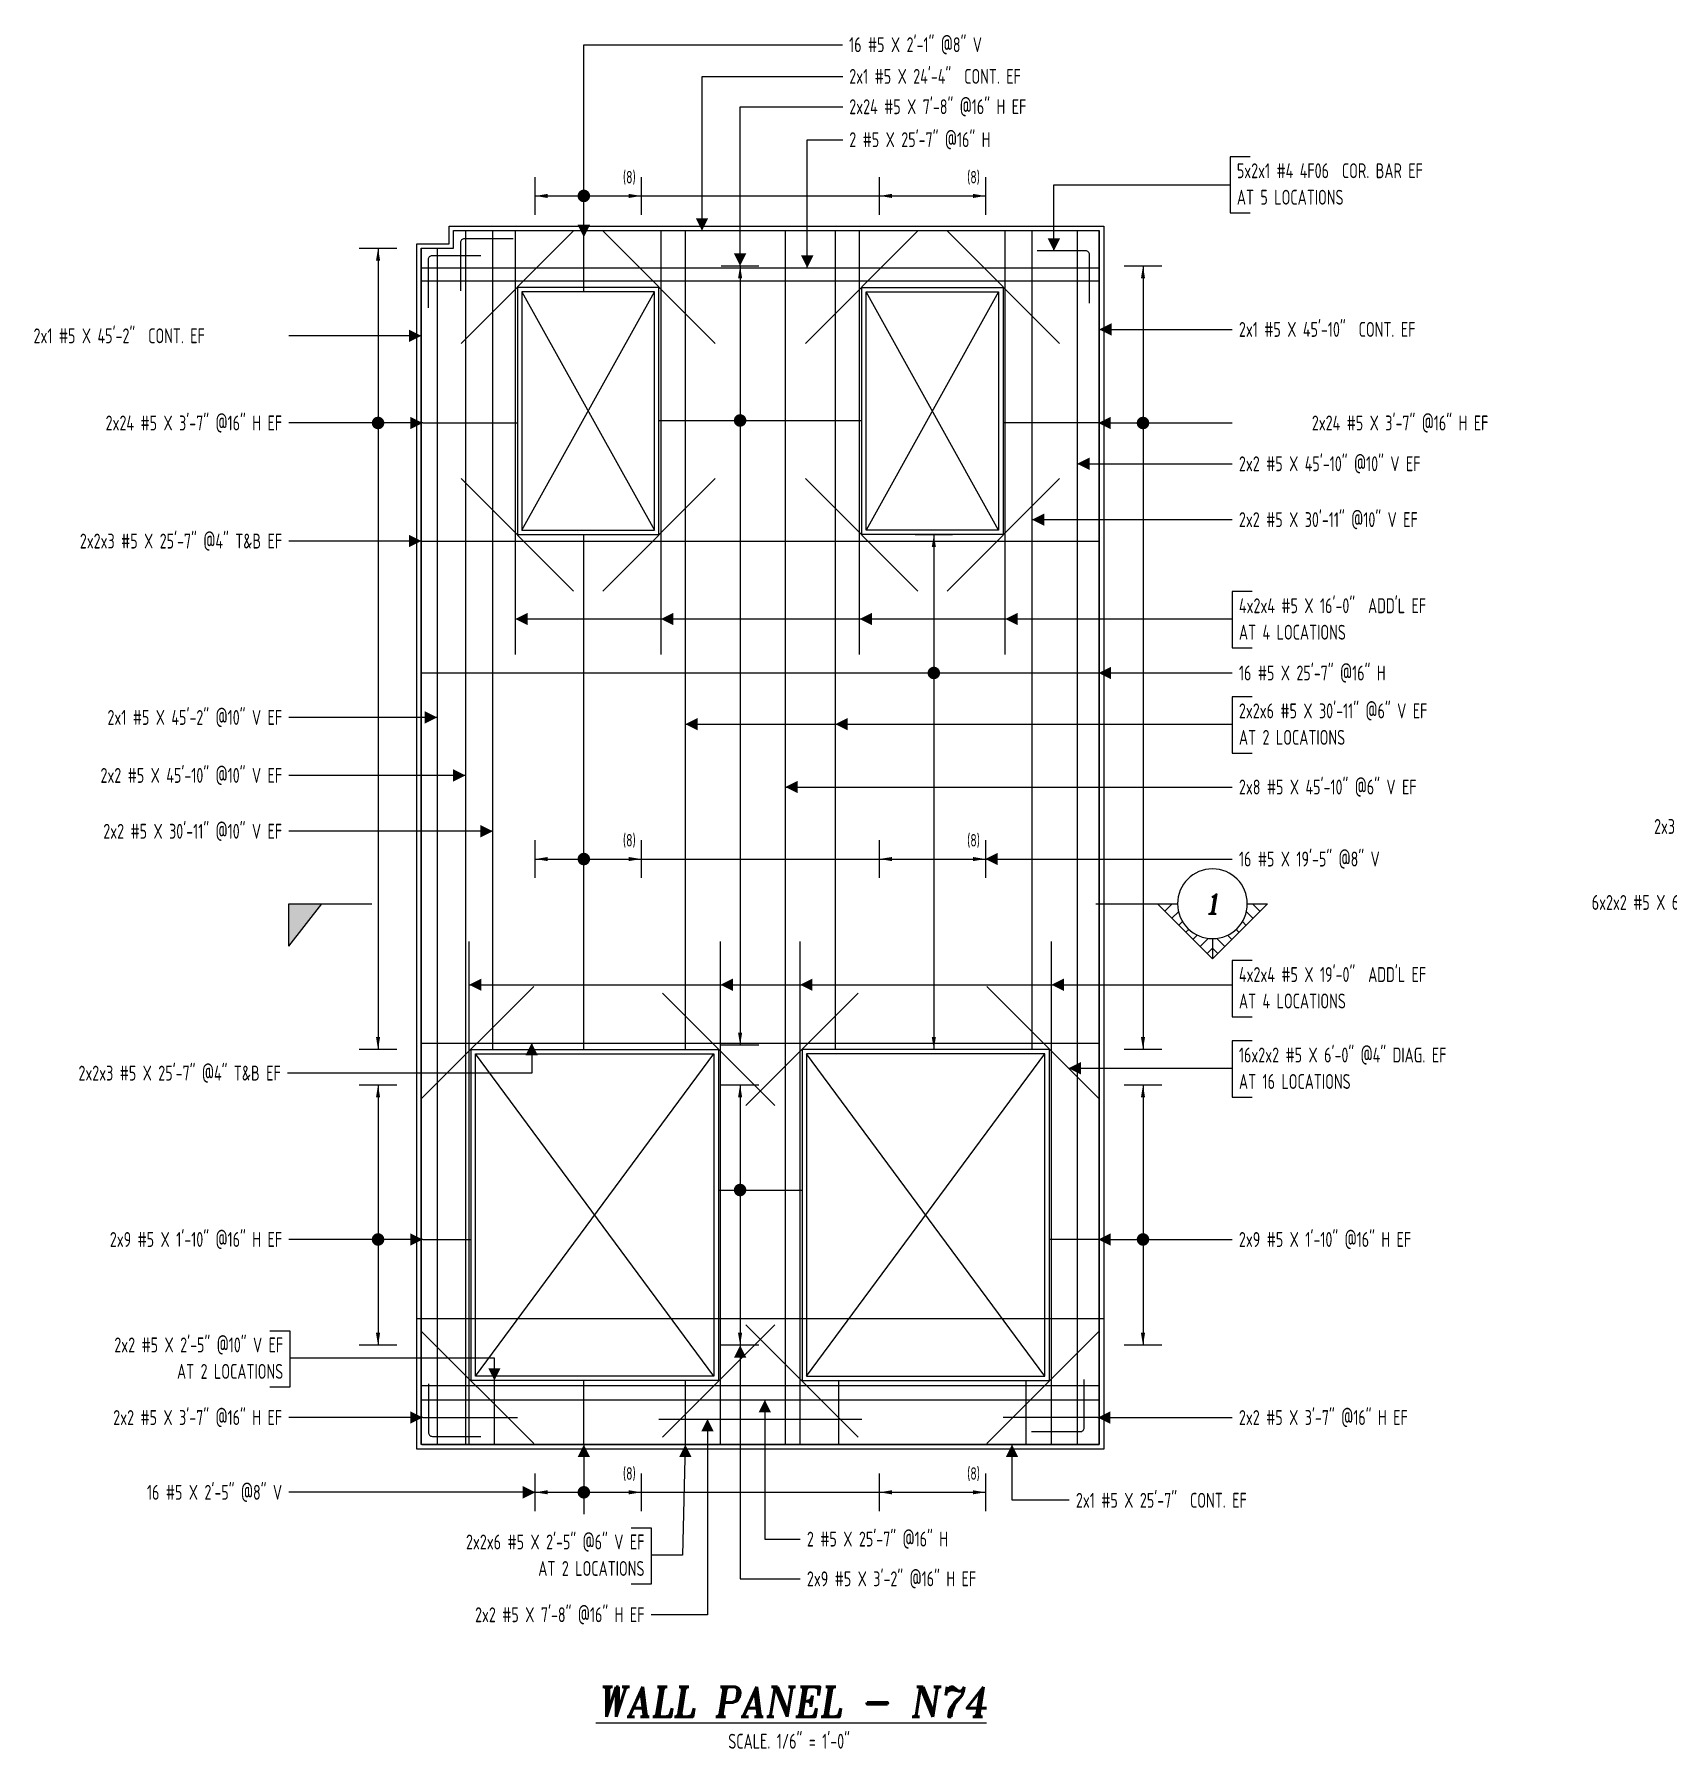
# Model space of a CAD drawing. Header units: inches. Extents: x -3675 to 11984, y -3832 to 1837.
# Drawn here: x 7664 to 8405, y -2621 to -1844 of the extents above; entities that cross this region are included whole.
import ezdxf
from ezdxf.enums import TextEntityAlignment as Align

# ---------------------------------------------------------------- set-up
doc = ezdxf.new("R2010")
doc.units = ezdxf.units.IN
doc.header["$MEASUREMENT"] = 0
doc.layers.get('0').update_dxf_attribs({"linetype": 'CONTINUOUS'})
for name, color, linetype in [('0-25', 7, 'CONTINUOUS'), ('0-25TEXT', 7, 'CONTINUOUS'), ('0-35', 3, 'CONTINUOUS'), ('0-35TEXT', 3, 'CONTINUOUS'), ('3', 3, 'CONTINUOUS'), ('BAR-LBL', 2, 'CONTINUOUS'), ('Hatch', 253, 'CONTINUOUS'), ('INTERMEDIATERANGELAY', 7, 'CONTINUOUS'), ('RANGELAY', 7, 'CONTINUOUS'), ('REBARS', 4, 'CONTINUOUS')]:
    doc.layers.add(name, color=color, linetype=linetype)
doc.layers.add('COVER', color=6, linetype='CONTINUOUS', lineweight=0, plot=False)
doc.styles.add('AR', font='ARCHQUIK.shx', dxfattribs={"width": 0.8})
doc.styles.add('ROMANT', font='romant')

# ---------------------------------------------------------------- blocks, each defined once
blk = doc.blocks.new('leadrblk')
blk.add_lwpolyline([(0, 0, 0, 1, 0), (1, 0, 1, 1, 0)], format="xyseb")
blk = doc.blocks.new('SECTARO')
at = {"linetype": 'Continuous'}
blk.add_line((33.32, 16.99), (20.13, 0), dxfattribs=at)
for p, q in [((33.32, 16.99), (33.32, 0)), ((33.32, 0), (0, 0))]:
    blk.add_line(p, q)
for points in [[(33.32, 0), (33.32, 16.99), (33.32, 0), (20.13, 0)], [(33.32, 16.99), (20.13, 0), (33.32, 0), (33.32, 16.99)]]:
    blk.add_solid(points, dxfattribs=at)
blk = doc.blocks.new('*X3')
at = {"color": 0, "linetype": 'Continuous'}
for p, q in [((-1.108, 0.278), (-1.075, 0.312)), ((-1.081, 0.217), (-1.031, 0.267)), ((-1.013, 0.197), (-0.986, 0.223)), ((-0.96, 0.161), (-0.942, 0.179)), ((-0.92, 0.112), (-0.898, 0.135)), ((-0.895, 0.05), (-0.854, 0.091)), ((-0.856, 0), (-0.81, 0.046)), ((-0.768, 0), (-0.765, 0.002))]:
    blk.add_line(p, q, dxfattribs=at)
blk = doc.blocks.new('*X2')
at = {"color": 0, "linetype": 'Continuous'}
for p, q in [((-1.108, 0.278), (-1.075, 0.312)), ((-0.96, 0.161), (-0.942, 0.179)), ((-0.856, 0), (-0.81, 0.046))]:
    blk.add_line(p, q, dxfattribs=at)
blk = doc.blocks.new('SECTNU')
at = {"linetype": 'Continuous'}
blk.add_line((-24.74, 0), (-32.81, 0), dxfattribs=at)
blk.add_line((0, 0), (-24.74, 0))
at = {"layer": '3'}
for p, q in [((-68.89, 0), (-46.81, 22.07)), ((-60.81, 0), (-68.89, 0))]:
    blk.add_line(p, q, dxfattribs=at)
at = {"layer": '3', "linetype": 'Continuous'}
blk.add_line((-46.81, 14), (-46.81, 22.07), dxfattribs=at)
at = {"layer": '3'}
for points in [[(-46.81, 22.07), (-24.74, 0), (-32.81, 0, 1)], [(-32.81, 0, 0.414214), (-46.81, 14)]]:
    blk.add_lwpolyline(points, format="xyb", dxfattribs=at)
for start, end in [(90, 180), (180, 0)]:
    blk.add_arc((-46.81, 0), 14, start, end, dxfattribs=at)
at = {"linetype": 'Continuous', "xscale": -64, "yscale": 64, "zscale": 64, "rotation": 359.9999999999999}
blk.add_blockref('*X3', (-117.73, 0), dxfattribs=at)
at = {"linetype": 'Continuous', "xscale": 64, "yscale": 64, "zscale": 64}
for name in ['*X3', '*X2']:
    blk.add_blockref(name, (24.1, 0), dxfattribs=at)
at = {"linetype": 'Continuous', "style": 'ROMANT', "oblique": 9, "width": 0.9}
blk.add_attdef('NO', text='', height=8, dxfattribs=at).set_placement((-46.81, 0), align=Align.MIDDLE)
blk = doc.blocks.new('*U573', base_point=(8104.06, -2124.86))
at = {"layer": 'REBARS', "color": 0}
blk.add_lwpolyline([(8104.37, -2124.86), (8104.37, -1932.86)], dxfattribs=at)
blk = doc.blocks.new('*U574', base_point=(8038.67, -2124.86))
at = {"layer": 'REBARS', "color": 0}
blk.add_lwpolyline([(8038.36, -2124.86), (8038.36, -1932.86)], dxfattribs=at)
blk = doc.blocks.new('*U575', base_point=(7948.06, -2124.86))
at = {"layer": 'REBARS', "color": 0}
blk.add_lwpolyline([(7948.38, -2124.86), (7948.38, -1932.86)], dxfattribs=at)
blk = doc.blocks.new('*U576', base_point=(7882.68, -2124.86))
at = {"layer": 'REBARS', "color": 0}
blk.add_lwpolyline([(7882.37, -2124.86), (7882.37, -1932.86)], dxfattribs=at)
blk = doc.blocks.new('*U793', base_point=(7986.57, -2428.75))
at = {"layer": 'REBARS', "color": 0}
blk.add_lwpolyline([(7986.79, -2428.52), (8037.7, -2479.44)], dxfattribs=at)
blk = doc.blocks.new('*U794', base_point=(7986.57, -2328.97))
at = {"layer": 'REBARS', "color": 0}
blk.add_lwpolyline([(7986.79, -2329.19), (8037.7, -2278.28)], dxfattribs=at)
blk = doc.blocks.new('*U795', base_point=(7839.52, -2431.7))
at = {"layer": 'REBARS', "color": 0}
blk.add_lwpolyline([(7839.74, -2431.48), (7890.66, -2482.39)], dxfattribs=at)
blk = doc.blocks.new('*U796', base_point=(8000.17, -2428.75))
at = {"layer": 'REBARS', "color": 0}
blk.add_lwpolyline([(7999.95, -2428.52), (7949.03, -2479.44)], dxfattribs=at)
blk = doc.blocks.new('*U797', base_point=(7839.52, -2326.02))
at = {"layer": 'REBARS', "color": 0}
blk.add_lwpolyline([(7839.74, -2326.24), (7890.66, -2275.33)], dxfattribs=at)
blk = doc.blocks.new('*U798', base_point=(8000.17, -2328.97))
at = {"layer": 'REBARS', "color": 0}
blk.add_lwpolyline([(7999.95, -2329.19), (7949.03, -2278.28)], dxfattribs=at)
blk = doc.blocks.new('*U799', base_point=(8013.56, -2045.46))
at = {"layer": 'REBARS', "color": 0}
blk.add_lwpolyline([(8013.78, -2045.23), (8064.7, -2096.15)], dxfattribs=at)
blk = doc.blocks.new('*U800', base_point=(8129.17, -2045.46))
at = {"layer": 'REBARS', "color": 0}
blk.add_lwpolyline([(8128.95, -2045.23), (8078.03, -2096.15)], dxfattribs=at)
blk = doc.blocks.new('*U801', base_point=(8013.56, -1983.72))
at = {"layer": 'REBARS', "color": 0}
blk.add_lwpolyline([(8013.78, -1983.94), (8064.7, -1933.03)], dxfattribs=at)
blk = doc.blocks.new('*U802', base_point=(8129.17, -1983.72))
at = {"layer": 'REBARS', "color": 0}
blk.add_lwpolyline([(8128.95, -1983.94), (8078.03, -1933.03)], dxfattribs=at)
blk = doc.blocks.new('*U803', base_point=(7857.57, -2045.46))
at = {"layer": 'REBARS', "color": 0}
blk.add_lwpolyline([(7857.79, -2045.23), (7908.7, -2096.15)], dxfattribs=at)
blk = doc.blocks.new('*U804', base_point=(7973.17, -2045.46))
at = {"layer": 'REBARS', "color": 0}
blk.add_lwpolyline([(7972.95, -2045.23), (7922.04, -2096.15)], dxfattribs=at)
blk = doc.blocks.new('*U805', base_point=(7857.57, -1983.72))
at = {"layer": 'REBARS', "color": 0}
blk.add_lwpolyline([(7857.79, -1983.94), (7908.7, -1933.03)], dxfattribs=at)
blk = doc.blocks.new('*U806', base_point=(7973.17, -1983.72))
at = {"layer": 'REBARS', "color": 0}
blk.add_lwpolyline([(7972.95, -1983.94), (7922.04, -1933.03)], dxfattribs=at)
blk = doc.blocks.new('*U748', base_point=(7842.74, -2479.36))
at = {"layer": 'REBARS', "color": 0}
blk.add_lwpolyline([(7842.99, -2455.36), (7842.99, -2477.36, 0.414214), (7844.74, -2479.11), (7866.74, -2479.11)], format="xyb", dxfattribs=at)
blk = doc.blocks.new('*U749', base_point=(8140.27, -2477.36))
at = {"layer": 'REBARS', "color": 0}
blk.add_lwpolyline([(8140.02, -2453.36), (8140.02, -2475.36, -0.414214), (8138.27, -2477.11), (8116.27, -2477.11)], format="xyb", dxfattribs=at)
blk = doc.blocks.new('*U985', base_point=(8147.31, -2482.86))
at = {"layer": 'REBARS', "color": 0}
blk.add_lwpolyline([(8146.99, -2482.86), (8146.99, -1932.86)], dxfattribs=at)
blk = doc.blocks.new('*U958', base_point=(7840.06, -2482.86))
at = {"layer": 'REBARS', "color": 0}
blk.add_lwpolyline([(7839.74, -2482.86), (7839.74, -1940.86)], dxfattribs=at)
blk = doc.blocks.new('*U577', base_point=(7913.71, -1960.81))
at = {"layer": 'REBARS', "color": 0}
blk.add_lwpolyline([(7913.4, -1960.81), (7913.4, -1935.81)], dxfattribs=at)
blk = doc.blocks.new('*U750', base_point=(7842.74, -1943.86))
at = {"layer": 'REBARS', "color": 0}
blk.add_lwpolyline([(7842.99, -1967.86), (7842.99, -1945.86, -0.414214), (7844.74, -1944.11), (7866.74, -1944.11)], format="xyb", dxfattribs=at)
blk = doc.blocks.new('*U578', base_point=(7839.74, -2133.59))
at = {"layer": 'REBARS', "color": 0}
blk.add_lwpolyline([(7839.74, -2133.28), (8146.74, -2133.28)], dxfattribs=at)
blk = doc.blocks.new('rendmark')
at = {"color": 4}
blk.add_line((0, -3), (0, 3), dxfattribs=at)
blk = doc.blocks.new('rarrow')
at = {"color": 7}
blk.add_solid([(2, -0.33), (2, 0.33), (0, 0)], dxfattribs=at)
blk = doc.blocks.new('*U1330', base_point=(8072.02, -2070.57))
at = {"layer": 'RANGELAY'}
blk.add_line((8072.02, -2070.57), (8072.02, -2303.86), dxfattribs=at)
at = {"layer": 'RANGELAY', "xscale": 2.834645669291339, "yscale": 2.834645669291339}
for name, p, rotation in [('rendmark', (8072.02, -2070.57), 269.9999999999999), ('rarrow', (8072.02, -2070.57), 269.9999999999999), ('rarrow', (8072.02, -2303.86), 89.999996929531), ('rendmark', (8072.02, -2303.86), 89.999996929531)]:
    blk.add_blockref(name, p, dxfattribs=dict(at, rotation=rotation))
blk = doc.blocks.new('VPM74F81')
at = {"const_width": 1}
blk.add_lwpolyline([(-0.5, 0, 1), (0.5, 0, 1)], format="xyb", close=True, dxfattribs=at)
blk = doc.blocks.new('*U780', base_point=(7854.99, -1933.17))
at = {"layer": 'REBARS', "color": 0}
blk.add_lwpolyline([(7854.99, -1932.86), (8146.99, -1932.86)], dxfattribs=at)
blk = doc.blocks.new('*U959', base_point=(7839.43, -1940.86))
at = {"layer": 'REBARS', "color": 0}
blk.add_lwpolyline([(7839.74, -1940.86), (7839.74, -2482.86)], dxfattribs=at)
blk = doc.blocks.new('*U751', base_point=(7857.37, -1936.21))
at = {"layer": 'REBARS', "color": 0}
blk.add_lwpolyline([(7857.62, -1960.21), (7857.62, -1938.21, -0.414214), (7859.37, -1936.46), (7881.37, -1936.46)], format="xyb", dxfattribs=at)
blk = doc.blocks.new('*U579', base_point=(7846.63, -1940.86))
at = {"layer": 'REBARS', "color": 0}
blk.add_lwpolyline([(7846.94, -1940.86), (7846.94, -2482.86)], dxfattribs=at)
blk = doc.blocks.new('*U752', base_point=(8142.79, -1941.8))
at = {"layer": 'REBARS', "color": 0}
blk.add_lwpolyline([(8142.54, -1965.8), (8142.54, -1943.8, 0.414214), (8140.79, -1942.05), (8118.79, -1942.05)], format="xyb", dxfattribs=at)
blk = doc.blocks.new('*U580', base_point=(7913.71, -2482.86))
at = {"layer": 'REBARS', "color": 0}
blk.add_lwpolyline([(7913.4, -2482.86), (7913.4, -2453.86)], dxfattribs=at)
blk = doc.blocks.new('*U693', base_point=(7839.99, -1950.08))
at = {"layer": 'REBARS', "color": 0}
blk.add_lwpolyline([(7839.99, -1949.77), (8146.99, -1949.77)], dxfattribs=at)
blk = doc.blocks.new('*U1329', base_point=(8166.81, -2319.86))
at = {"layer": 'RANGELAY'}
blk.add_line((8166.81, -2319.86), (8166.81, -2437.86), dxfattribs=at)
at = {"layer": 'RANGELAY', "xscale": 2.834645669291339, "yscale": 2.834645669291339}
for name, p, rotation in [('rendmark', (8166.81, -2319.86), 269.9999999999999), ('rarrow', (8166.81, -2319.86), 269.9999999999999), ('rendmark', (8166.81, -2437.86), 89.999996929531), ('rarrow', (8166.81, -2437.86), 89.999996929531)]:
    blk.add_blockref(name, p, dxfattribs=dict(at, rotation=rotation))
blk = doc.blocks.new('VPM74FD3')
at = {"const_width": 1}
blk.add_lwpolyline([(-0.5, 0, 1), (0.5, 0, 1)], format="xyb", close=True, dxfattribs=at)
blk = doc.blocks.new('*U1014', base_point=(8146.57, -2390.22))
at = {"layer": 'REBARS', "color": 0}
blk.add_lwpolyline([(8146.57, -2389.91), (8124.57, -2389.91)], dxfattribs=at)
blk = doc.blocks.new('*U1328', base_point=(8166.81, -1948.86))
at = {"layer": 'RANGELAY'}
blk.add_line((8166.81, -1948.86), (8166.81, -2303.86), dxfattribs=at)
at = {"layer": 'RANGELAY', "xscale": 2.834645669291339, "yscale": 2.834645669291339}
for name, p, rotation in [('rendmark', (8166.81, -1948.86), 269.9999999999999), ('rarrow', (8166.81, -1948.86), 269.9999999999999), ('rarrow', (8166.81, -2303.86), 89.999996929531), ('rendmark', (8166.81, -2303.86), 89.999996929531)]:
    blk.add_blockref(name, p, dxfattribs=dict(at, rotation=rotation))
blk = doc.blocks.new('VPM74FE4')
at = {"const_width": 1}
blk.add_lwpolyline([(-0.5, 0, 1), (0.5, 0, 1)], format="xyb", close=True, dxfattribs=at)
blk = doc.blocks.new('*U663', base_point=(8146.57, -2020.33))
at = {"layer": 'REBARS', "color": 0}
blk.add_lwpolyline([(8146.57, -2020.02), (8103.57, -2020.02)], dxfattribs=at)
blk = doc.blocks.new('*U1327', base_point=(7820.13, -2319.86))
at = {"layer": 'RANGELAY'}
blk.add_line((7820.13, -2319.86), (7820.13, -2437.86), dxfattribs=at)
at = {"layer": 'RANGELAY', "xscale": 2.834645669291339, "yscale": 2.834645669291339}
for name, p, rotation in [('rendmark', (7820.13, -2319.86), 269.9999999999999), ('rarrow', (7820.13, -2319.86), 269.9999999999999), ('rendmark', (7820.13, -2437.86), 89.999996929531), ('rarrow', (7820.13, -2437.86), 89.999996929531)]:
    blk.add_blockref(name, p, dxfattribs=dict(at, rotation=rotation))
blk = doc.blocks.new('VPM74FF4')
at = {"const_width": 1}
blk.add_lwpolyline([(-0.5, 0, 1), (0.5, 0, 1)], format="xyb", close=True, dxfattribs=at)
blk = doc.blocks.new('*U581', base_point=(7840.37, -2390.22))
at = {"layer": 'REBARS', "color": 0}
blk.add_lwpolyline([(7840.37, -2389.91), (7862.37, -2389.91)], dxfattribs=at)
blk = doc.blocks.new('*U1326', base_point=(7820.13, -1940.86))
at = {"layer": 'RANGELAY'}
blk.add_line((7820.13, -1940.86), (7820.13, -2303.86), dxfattribs=at)
at = {"layer": 'RANGELAY', "xscale": 2.834645669291339, "yscale": 2.834645669291339}
for name, p, rotation in [('rendmark', (7820.13, -1940.86), 269.9999999999999), ('rarrow', (7820.13, -1940.86), 269.9999999999999), ('rarrow', (7820.13, -2303.86), 89.999996929531), ('rendmark', (7820.13, -2303.86), 89.999996929531)]:
    blk.add_blockref(name, p, dxfattribs=dict(at, rotation=rotation))
blk = doc.blocks.new('VPM75004')
at = {"const_width": 1}
blk.add_lwpolyline([(-0.5, 0, 1), (0.5, 0, 1)], format="xyb", close=True, dxfattribs=at)
blk = doc.blocks.new('*U582', base_point=(7840.37, -2020.33))
at = {"layer": 'REBARS', "color": 0}
blk.add_lwpolyline([(7840.37, -2020.02), (7883.37, -2020.02)], dxfattribs=at)
blk = doc.blocks.new('*U971', base_point=(7872.46, -2303.86))
at = {"layer": 'REBARS', "color": 0}
blk.add_lwpolyline([(7872.15, -2303.86), (7872.15, -1932.86)], dxfattribs=at)
blk = doc.blocks.new('*U984', base_point=(7859.43, -1932.86))
at = {"layer": 'REBARS', "color": 0}
blk.add_lwpolyline([(7859.74, -1932.86), (7859.74, -2482.86)], dxfattribs=at)
blk = doc.blocks.new('*U1325', base_point=(7984.21, -1948.86))
at = {"layer": 'RANGELAY'}
blk.add_line((7984.21, -1948.86), (7984.21, -2301.86), dxfattribs=at)
at = {"layer": 'RANGELAY', "xscale": 2.834645669291339, "yscale": 2.834645669291339}
for name, p, rotation in [('rendmark', (7984.21, -1948.86), 269.9999999999999), ('rarrow', (7984.21, -1948.86), 269.9999999999999), ('rarrow', (7984.21, -2301.86), 89.999996929531), ('rendmark', (7984.21, -2301.86), 89.999996929531)]:
    blk.add_blockref(name, p, dxfattribs=dict(at, rotation=rotation))
blk = doc.blocks.new('VPM7502A')
at = {"const_width": 1}
blk.add_lwpolyline([(-0.5, 0, 1), (0.5, 0, 1)], format="xyb", close=True, dxfattribs=at)
blk = doc.blocks.new('*U583', base_point=(7947.36, -2019.2))
at = {"layer": 'REBARS', "color": 0}
blk.add_lwpolyline([(7947.36, -2018.89), (8039.36, -2018.89)], dxfattribs=at)
blk = doc.blocks.new('*U1324', base_point=(7984.21, -2319.86))
at = {"layer": 'RANGELAY'}
blk.add_line((7984.21, -2319.86), (7984.21, -2437.86), dxfattribs=at)
at = {"layer": 'RANGELAY', "xscale": 2.834645669291339, "yscale": 2.834645669291339}
for name, p, rotation in [('rendmark', (7984.21, -2319.86), 269.9999999999999), ('rarrow', (7984.21, -2319.86), 269.9999999999999), ('rendmark', (7984.21, -2437.86), 89.999996929531), ('rarrow', (7984.21, -2437.86), 89.999996929531)]:
    blk.add_blockref(name, p, dxfattribs=dict(at, rotation=rotation))
blk = doc.blocks.new('VPM7503B')
at = {"const_width": 1}
blk.add_lwpolyline([(-0.5, 0, 1), (0.5, 0, 1)], format="xyb", close=True, dxfattribs=at)
blk = doc.blocks.new('*U584', base_point=(7974.37, -2367.81))
at = {"layer": 'REBARS', "color": 0}
blk.add_lwpolyline([(7974.37, -2367.5), (8012.37, -2367.5)], dxfattribs=at)
blk = doc.blocks.new('*U692', base_point=(7839.99, -2482.55))
at = {"layer": 'REBARS', "color": 0}
blk.add_lwpolyline([(7839.99, -2482.86), (8146.99, -2482.86)], dxfattribs=at)
blk = doc.blocks.new('*U983', base_point=(8004.36, -1932.86))
at = {"layer": 'REBARS', "color": 0}
blk.add_lwpolyline([(8004.67, -1932.86), (8004.67, -2482.86)], dxfattribs=at)
blk = doc.blocks.new('*U585', base_point=(8027.06, -1932.86))
at = {"layer": 'REBARS', "color": 0}
blk.add_lwpolyline([(8027.37, -1932.86), (8027.37, -2303.86)], dxfattribs=at)
blk = doc.blocks.new('*U586', base_point=(7959.06, -1932.86))
at = {"layer": 'REBARS', "color": 0}
blk.add_lwpolyline([(7959.38, -1932.86), (7959.38, -2303.86)], dxfattribs=at)
blk = doc.blocks.new('*U807', base_point=(8147.21, -2431.7))
at = {"layer": 'REBARS', "color": 0}
blk.add_lwpolyline([(8146.99, -2431.48), (8096.08, -2482.39)], dxfattribs=at)
blk = doc.blocks.new('*U808', base_point=(8147.21, -2326.02))
at = {"layer": 'REBARS', "color": 0}
blk.add_lwpolyline([(8146.99, -2326.24), (8096.08, -2275.33)], dxfattribs=at)
blk = doc.blocks.new('*U894', base_point=(8125.06, -2482.86))
at = {"layer": 'REBARS', "color": 0}
blk.add_lwpolyline([(8125.37, -2482.86), (8125.37, -2254.86)], dxfattribs=at)
blk = doc.blocks.new('*U895', base_point=(8011.68, -2482.86))
at = {"layer": 'REBARS', "color": 0}
blk.add_lwpolyline([(8011.37, -2482.86), (8011.37, -2254.86)], dxfattribs=at)
blk = doc.blocks.new('*U896', base_point=(7975.06, -2482.86))
at = {"layer": 'REBARS', "color": 0}
blk.add_lwpolyline([(7975.37, -2482.86), (7975.37, -2254.86)], dxfattribs=at)
blk = doc.blocks.new('*U897', base_point=(7861.68, -2482.86))
at = {"layer": 'REBARS', "color": 0}
blk.add_lwpolyline([(7861.37, -2482.86), (7861.37, -2254.86)], dxfattribs=at)
blk = doc.blocks.new('*U649', base_point=(8113.55, -2482.86))
at = {"layer": 'REBARS', "color": 0}
blk.add_lwpolyline([(8113.86, -2482.86), (8113.86, -2453.86)], dxfattribs=at)
blk = doc.blocks.new('*U650', base_point=(7873.19, -2482.86))
at = {"layer": 'REBARS', "color": 0}
blk.add_lwpolyline([(7872.88, -2482.86), (7872.88, -2453.86)], dxfattribs=at)
blk = doc.blocks.new('*U690', base_point=(7839.74, -2073.2))
at = {"layer": 'REBARS', "color": 0}
blk.add_lwpolyline([(7839.74, -2073.52), (8146.74, -2073.52)], dxfattribs=at)
blk = doc.blocks.new('*U691', base_point=(7839.74, -1955.97))
at = {"layer": 'REBARS', "color": 0}
blk.add_lwpolyline([(7839.74, -1955.66), (8146.74, -1955.66)], dxfattribs=at)
blk = doc.blocks.new('*U647', base_point=(8028.5, -2453.86))
at = {"layer": 'REBARS', "color": 0}
blk.add_lwpolyline([(8028.81, -2453.86), (8028.81, -2482.86)], dxfattribs=at)
blk = doc.blocks.new('*U648', base_point=(7959.06, -2453.86))
at = {"layer": 'REBARS', "color": 0}
blk.add_lwpolyline([(7959.38, -2453.86), (7959.38, -2482.86)], dxfattribs=at)
blk = doc.blocks.new('*U688', base_point=(7839.74, -2455.68))
at = {"layer": 'REBARS', "color": 0}
blk.add_lwpolyline([(7839.74, -2455.99), (8146.74, -2455.99)], dxfattribs=at)
blk = doc.blocks.new('*U689', base_point=(7839.74, -2301.22))
at = {"layer": 'REBARS', "color": 0}
blk.add_lwpolyline([(7839.74, -2300.91), (8146.74, -2300.91)], dxfattribs=at)
blk = doc.blocks.new('*U1323', base_point=(7891.37, -2504.45))
at = {"layer": 'INTERMEDIATERANGELAY'}
blk.add_line((7939.38, -2504.45), (8047.36, -2504.45), dxfattribs=at)
at = {"layer": 'RANGELAY'}
for p, q in [((7891.37, -2504.45), (7939.38, -2504.45)), ((8047.36, -2504.45), (8095.37, -2504.45))]:
    blk.add_line(p, q, dxfattribs=at)
at = {"layer": 'RANGELAY', "xscale": 2.834645669291339, "yscale": 2.834645669291339}
for name, p in [('rendmark', (7891.37, -2504.45)), ('rendmark', (8047.36, -2504.45)), ('rarrow', (7891.37, -2504.45)), ('rarrow', (8047.36, -2504.45))]:
    blk.add_blockref(name, p, dxfattribs=at)
at = {"layer": 'RANGELAY', "xscale": 2.834645669291339, "yscale": 2.834645669291339, "rotation": 179.999996929531}
for name, p in [('rendmark', (7939.38, -2504.45)), ('rendmark', (8095.37, -2504.45)), ('rarrow', (7939.38, -2504.45)), ('rarrow', (8095.37, -2504.45))]:
    blk.add_blockref(name, p, dxfattribs=at)
blk = doc.blocks.new('VPM750BF')
at = {"const_width": 1}
blk.add_lwpolyline([(-0.5, 0, 1), (0.5, 0, 1)], format="xyb", close=True, dxfattribs=at)
blk = doc.blocks.new('*U1322', base_point=(7891.37, -2217.57))
at = {"layer": 'INTERMEDIATERANGELAY'}
blk.add_line((7939.38, -2217.57), (8047.36, -2217.57), dxfattribs=at)
at = {"layer": 'RANGELAY'}
for p, q in [((7891.37, -2217.57), (7939.38, -2217.57)), ((8047.36, -2217.57), (8095.37, -2217.57))]:
    blk.add_line(p, q, dxfattribs=at)
at = {"layer": 'RANGELAY', "xscale": 2.834645669291339, "yscale": 2.834645669291339}
for name, p in [('rendmark', (7891.37, -2217.57)), ('rendmark', (8047.36, -2217.57)), ('rarrow', (7891.37, -2217.57)), ('rarrow', (8047.36, -2217.57))]:
    blk.add_blockref(name, p, dxfattribs=at)
at = {"layer": 'RANGELAY', "xscale": 2.834645669291339, "yscale": 2.834645669291339, "rotation": 179.999996929531}
for name, p in [('rendmark', (7939.38, -2217.57)), ('rendmark', (8095.37, -2217.57)), ('rarrow', (7939.38, -2217.57)), ('rarrow', (8095.37, -2217.57))]:
    blk.add_blockref(name, p, dxfattribs=at)
blk = doc.blocks.new('VPM750C9')
at = {"const_width": 1}
blk.add_lwpolyline([(-0.5, 0, 1), (0.5, 0, 1)], format="xyb", close=True, dxfattribs=at)
blk = doc.blocks.new('*U1219', base_point=(7891.37, -1917.16))
at = {"layer": 'INTERMEDIATERANGELAY'}
blk.add_line((7939.38, -1917.16), (8047.36, -1917.16), dxfattribs=at)
at = {"layer": 'RANGELAY'}
for p, q in [((7891.37, -1917.16), (7939.38, -1917.16)), ((8047.36, -1917.16), (8095.37, -1917.16))]:
    blk.add_line(p, q, dxfattribs=at)
at = {"layer": 'RANGELAY', "xscale": 2.834645669291339, "yscale": 2.834645669291339}
for name, p in [('rendmark', (7891.37, -1917.16)), ('rendmark', (8047.36, -1917.16)), ('rarrow', (7891.37, -1917.16)), ('rarrow', (8047.36, -1917.16))]:
    blk.add_blockref(name, p, dxfattribs=at)
at = {"layer": 'RANGELAY', "xscale": 2.834645669291339, "yscale": 2.834645669291339, "rotation": 179.999996929531}
for name, p in [('rendmark', (7939.38, -1917.16)), ('rendmark', (8095.37, -1917.16)), ('rarrow', (7939.38, -1917.16)), ('rarrow', (8095.37, -1917.16))]:
    blk.add_blockref(name, p, dxfattribs=at)
blk = doc.blocks.new('VPM750D3')
at = {"const_width": 1}
blk.add_lwpolyline([(-0.5, 0, 1), (0.5, 0, 1)], format="xyb", close=True, dxfattribs=at)
blk = doc.blocks.new('*U970', base_point=(8116.22, -2303.86))
at = {"layer": 'REBARS', "color": 0}
blk.add_lwpolyline([(8116.53, -2303.86), (8116.53, -1932.86)], dxfattribs=at)
blk = doc.blocks.new('*U587', base_point=(8137.31, -1932.86))
at = {"layer": 'REBARS', "color": 0}
blk.add_lwpolyline([(8136.99, -1932.86), (8136.99, -2482.86)], dxfattribs=at)
blk = doc.blocks.new('*U588', base_point=(7913.71, -2303.86))
at = {"layer": 'REBARS', "color": 0}
blk.add_lwpolyline([(7913.4, -2303.86), (7913.4, -2070.86)], dxfattribs=at)
blk = doc.blocks.new('*U667', base_point=(8146.37, -2470.89))
at = {"layer": 'REBARS', "color": 0}
blk.add_lwpolyline([(8146.37, -2470.58), (8103.37, -2470.58)], dxfattribs=at)
blk = doc.blocks.new('*U687', base_point=(7839.99, -2462.91))
at = {"layer": 'REBARS', "color": 0}
blk.add_lwpolyline([(7839.99, -2462.6), (8146.99, -2462.6)], dxfattribs=at)
blk = doc.blocks.new('*U666', base_point=(7840.37, -2470.89))
at = {"layer": 'REBARS', "color": 0}
blk.add_lwpolyline([(7840.37, -2470.58), (7883.37, -2470.58)], dxfattribs=at)
blk = doc.blocks.new('*U730', base_point=(7947.36, -2471.55))
at = {"layer": 'REBARS', "color": 0}
blk.add_lwpolyline([(7947.36, -2471.24), (8039.36, -2471.24)], dxfattribs=at)

msp = doc.modelspace()

# ---------------------------------------------------------------- linework, layer by layer
at = {"layer": '0-25'}
for p, q in [((7885.36872, -1960.60923), (7945.37568, -2068.56906)), ((7885.36872, -2068.56906), (7945.37568, -1960.60923)), ((8101.36872, -1960.60923), (8041.36175, -2068.56906)), ((8101.36872, -2068.56906), (8041.36175, -1960.60923)), ((7864.36872, -2451.85923), (7972.36872, -2305.85878)), ((7972.36872, -2451.85923), (7864.36872, -2305.85878)), ((8122.36872, -2451.85923), (8014.36872, -2305.85878)), ((8014.36872, -2451.85923), (8122.36872, -2305.85878))]:
    msp.add_line(p, q, dxfattribs=at)
at = {"layer": '0-25TEXT'}
for points in [[(7913.40081, -1938.83257), (7913.40081, -1848.65721), (8030.61343, -1848.65721)], [(7966.95263, -1932.85923), (7966.95263, -1862.99367), (8030.70473, -1862.99367)], [(7984.21192, -1948.85923), (7984.21192, -1876.74695), (8030.70473, -1876.74695)], [(8014.62936, -1949.76949), (8014.62936, -1891.67166), (8030.70473, -1891.67166)], [(8215.34189, -1899.37705), (8206.34284, -1899.37705), (8206.34284, -1924.87437), (8215.34189, -1924.87437)], [(8126.43076, -1942.04565), (8126.43076, -1912.12571), (8206.34284, -1912.12571)], [(8146.99372, -1977.62919), (8207.28775, -1977.62919)], [(7839.74369, -1980.5329), (7779.65242, -1980.5329)], [(7840.36872, -2020.01997), (7779.65242, -2020.01997)], [(8146.57012, -2020.01997), (8207.28642, -2020.01997)], [(8136.9937, -2038.49776), (8207.28775, -2038.49776)], [(8116.53279, -2063.80201), (8207.28775, -2063.80201)], [(7839.74369, -2073.51678), (7779.65242, -2073.51678)], [(8216.28681, -2096.43605), (8207.28775, -2096.43605), (8207.28775, -2121.93337), (8216.28681, -2121.93337)], [(7882.36866, -2108.80975), (8207.28775, -2108.80975)], [(8146.7188, -2133.27946), (8207.28775, -2133.27946)], [(8216.28681, -2144.07012), (8207.28775, -2144.07012), (8207.28775, -2169.56745), (8216.28681, -2169.56745)], [(7846.94046, -2153.41545), (7779.65242, -2153.41545)], [(7959.37569, -2156.44381), (8207.28775, -2156.44383)], [(7859.74372, -2179.67904), (7779.65242, -2179.67904)], [(8004.67198, -2184.94279), (8207.28775, -2184.94279)], [(7872.15087, -2204.98329), (7779.65242, -2204.98329)], [(8095.36872, -2217.57095), (8207.28775, -2217.57095)], [(8216.28681, -2263.50967), (8207.28775, -2263.50967), (8207.28775, -2289.007), (8216.28681, -2289.007)], [(7861.36872, -2274.51721), (8207.28775, -2274.51721)], [(7889.78164, -2300.91105), (7889.78164, -2314.54708), (7779.0228, -2314.54708)], [(8216.28681, -2299.97048), (8207.28775, -2299.97048), (8207.28775, -2325.4678), (8216.28681, -2325.4678)], [(8133.09675, -2312.34418), (8207.28775, -2312.34418)], [(7840.36872, -2389.91213), (7779.65242, -2389.91213)], [(8146.57012, -2389.91213), (8207.28642, -2389.91213)], [(7771.15416, -2431.30033), (7780.15322, -2431.30033), (7780.15322, -2456.79766), (7771.15416, -2456.79766)], [(7984.21191, -2437.85919), (7984.21191, -2543.64426), (8011.51002, -2543.64426)], [(7872.87635, -2453.85919), (7872.87635, -2443.674), (7780.15322, -2443.67404)], [(7995.43465, -2462.60249), (7995.43465, -2525.64336), (8011.51002, -2525.64336)], [(7840.36872, -2470.57672), (7779.65242, -2470.57672)], [(7969.4367, -2471.23733), (7969.4367, -2559.91362), (7943.86526, -2559.91362)], [(8146.36871, -2470.57672), (8207.28642, -2470.57672)], [(7913.40079, -2482.85919), (7913.40079, -2514.28982)], [(7959.37569, -2482.85931), (7958.14475, -2532.95595), (7943.86526, -2532.95595)], [(8107.41051, -2482.85923), (8107.41051, -2507.83779), (8133.4114, -2507.83779)], [(7891.36872, -2504.44723), (7779.65242, -2504.44723)], [(7934.86621, -2520.58225), (7943.86526, -2520.58225), (7943.86526, -2546.07957), (7934.86621, -2546.07957)]]:
    msp.add_lwpolyline(points, dxfattribs=at)
at = {"layer": '0-35'}
for points in [[(7852.36872, -1930.85923), (8148.99372, -1930.85923), (8148.99372, -2484.85923), (7837.74372, -2484.85923), (7837.74372, -1938.85923), (7852.36872, -1938.85923)], [(7885.36872, -2068.56906), (7945.37568, -2068.56906), (7945.37568, -1960.60923), (7885.36872, -1960.60923)], [(8101.36872, -2068.56906), (8041.36175, -2068.56906), (8041.36175, -1960.60923), (8101.36872, -1960.60923)], [(7864.36872, -2305.85878), (7972.36872, -2305.85878), (7972.36872, -2451.85923), (7864.36872, -2451.85923)], [(8122.36872, -2305.85878), (8014.36872, -2305.85878), (8014.36872, -2451.85923), (8122.36872, -2451.85923)]]:
    msp.add_lwpolyline(points, close=True, dxfattribs=at)
at = {"layer": 'COVER'}
for points in [[(7854.36872, -1932.85923), (8146.99372, -1932.85923), (8146.99372, -2482.85923), (7839.74372, -2482.85923), (7839.74372, -1940.85923), (7854.36872, -1940.85923)], [(7883.36872, -2070.56906), (7947.37568, -2070.56906), (7947.37568, -1958.60923), (7883.36872, -1958.60923)], [(8103.36872, -2070.56906), (8039.36175, -2070.56906), (8039.36175, -1958.60923), (8103.36872, -1958.60923)], [(7862.36872, -2303.85878), (7974.36872, -2303.85878), (7974.36872, -2453.85923), (7862.36872, -2453.85923)], [(8124.36872, -2303.85878), (8012.36872, -2303.85878), (8012.36872, -2453.85923), (8124.36872, -2453.85923)]]:
    msp.add_lwpolyline(points, close=True, dxfattribs=at)
at = {"layer": 'Hatch'}
msp.add_line((8148.99372, -2425.85923), (7837.74372, -2425.85923), dxfattribs=at)

# ---------------------------------------------------------------- block references
ref = msp.add_blockref('SECTNU', (8145.41845, -2237.82367), dxfattribs=dict(xscale=1.129181470141702, yscale=1.129181470141702, zscale=1.129181470141702, rotation=180))
ref.add_attrib('NO', '1', dxfattribs={"linetype": 'Continuous', "height": 9.03345, "style": 'ROMANT', "oblique": 9, "width": 0.9}).set_placement((8198.27848, -2237.82368), align=Align.MIDDLE)
at = {"xscale": 1.129181470141702, "yscale": 1.129181470141702, "zscale": 1.129181470141702, "rotation": 180}
msp.add_blockref('SECTARO', (7817.34523, -2237.82367), dxfattribs=at)
at = {"layer": '0-25TEXT'}
for name, p, xscale, yscale in [('VPM750D3', (7913.4008, -1917.16308), 2.834645669291338, 2.834645669291338), ('leadrblk', (7839.74369, -1980.5329), -5.623937007874017, 2.250708661417324), ('leadrblk', (8146.99372, -1977.62919), 5.623937007874017, 2.250708661417324), ('leadrblk', (7840.36872, -2020.01997), -5.623937007874017, 2.250708661417324), ('leadrblk', (8146.57012, -2020.01997), 5.623937007874017, 2.250708661417324), ('leadrblk', (8136.99371, -2038.49776), 5.623937007874017, 2.250708661417324), ('leadrblk', (8116.53279, -2063.80202), 5.623937007874017, 2.250708661417324), ('leadrblk', (7839.74369, -2073.51678), -5.623937007874017, 2.250708661417324), ('leadrblk', (7882.36866, -2108.80975), 5.623937007874017, 2.250708661417324), ('leadrblk', (7948.37575, -2108.80972), 5.623937007874017, 2.250708661417324), ('leadrblk', (8038.36169, -2108.8098), 5.623937007874017, 2.250708661417324), ('leadrblk', (8104.36878, -2108.80967), 5.623937007874017, 2.250708661417324), ('leadrblk', (8146.7188, -2133.27946), 5.623937007874017, 2.250708661417324), ('leadrblk', (7846.94046, -2153.41545), -5.623937007874017, 2.250708661417324), ('leadrblk', (7959.37569, -2156.44381), 5.623937007874017, 2.250708661417324), ('leadrblk', (8027.36796, -2156.44381), 5.623937007874017, 2.250708661417324), ('leadrblk', (7859.74372, -2179.67904), -5.623937007874017, 2.250708661417324), ('leadrblk', (8004.67198, -2184.94279), 5.623937007874017, 2.250708661417324), ('leadrblk', (7872.15087, -2204.98329), -5.623937007874017, 2.250708661417324), ('VPM750C9', (7913.4008, -2217.57095), 2.834645669291338, 2.834645669291338), ('leadrblk', (8095.36872, -2217.57095), 5.623937007874017, 2.250708661417324), ('leadrblk', (7861.36872, -2274.51721), 5.623937007874017, 2.250708661417324), ('leadrblk', (7975.36871, -2274.51717), 5.623937007874017, 2.250708661417324), ('leadrblk', (8011.36872, -2274.51726), 5.623937007874017, 2.250708661417324), ('leadrblk', (8125.36871, -2274.51712), 5.623937007874017, 2.250708661417324), ('leadrblk', (8133.09675, -2312.34418), 5.623937007874017, 2.250708661417324), ('leadrblk', (7840.36872, -2389.91213), -5.623937007874017, 2.250708661417324), ('leadrblk', (8146.57012, -2389.91213), 5.623937007874017, 2.250708661417324), ('leadrblk', (7840.36872, -2470.57672), -5.623937007874017, 2.250708661417324), ('leadrblk', (8146.36871, -2470.57672), 5.623937007874017, 2.250708661417324), ('VPM750BF', (7913.4008, -2504.44723), 2.834645669291338, 2.834645669291338)]:
    msp.add_blockref(name, p, dxfattribs=dict(at, xscale=xscale, yscale=yscale))
for name, p, xscale, yscale, rotation in [('leadrblk', (7966.95263, -1932.85923), 5.623937007874017, 2.250708661417324, 90.00000153523449), ('leadrblk', (7913.40081, -1935.85965), 5.623937007874017, 2.250708661417324, 90.00000153523449), ('leadrblk', (8126.43076, -1942.04565), 5.623937007874017, 2.250708661417324, 90.00000153523449), ('leadrblk', (7984.21192, -1948.85923), 5.623937007874017, 2.250708661417324, 90.00000153523449), ('leadrblk', (8014.62936, -1949.76949), 5.623937007874017, 2.250708661417324, 90.00000153523449), ('VPM75004', (7820.13288, -2020.01997), 2.834645669291338, 2.834645669291338, 269.9999999999999), ('VPM7502A', (7984.21192, -2018.88911), 2.834645669291338, 2.834645669291338, 269.9999999999999), ('VPM74FE4', (8166.80596, -2020.01997), 2.834645669291338, 2.834645669291338, 90.00000000000007), ('VPM74F81', (8072.01614, -2133.27945), 2.834645669291338, 2.834645669291338, 269.9999999999999), ('leadrblk', (7889.78164, -2300.91105), 5.623937007874017, 2.250708661417324, 270.0000046057035), ('VPM7503B', (7984.21192, -2367.50197), 2.834645669291338, 2.834645669291338, 269.9999999999999), ('VPM74FF4', (7820.13288, -2389.91213), 2.834645669291338, 2.834645669291338, 269.9999999999999), ('VPM74FD3', (8166.80596, -2389.91213), 2.834645669291338, 2.834645669291338, 90.00000000000007), ('leadrblk', (7984.21191, -2437.85919), -5.623937007874017, 2.250708661417324, 89.9999984647655), ('leadrblk', (7872.87635, -2453.85919), 5.623937007874017, 2.250708661417324, 90.00000153523449), ('leadrblk', (7995.43465, -2462.60249), 5.623937007874017, 2.250708661417324, 270.0000046057035), ('leadrblk', (7969.4367, -2471.23733), 5.623937007874017, 2.250708661417324, 270.0000046057035), ('leadrblk', (7913.40079, -2482.85919), -5.623937007874017, 2.250708661417324, 89.9999984647655), ('leadrblk', (7959.37569, -2482.85931), -5.623937007874017, 2.250708661417324, 89.9999984647655), ('leadrblk', (8107.41051, -2482.85923), -5.623937007874017, 2.250708661417324, 89.9999984647655), ('leadrblk', (7891.36872, -2504.44723), 5.623937007874017, 2.250708661417324, 180.000003070469)]:
    msp.add_blockref(name, p, dxfattribs=dict(at, xscale=xscale, yscale=yscale, rotation=rotation))
at = {"layer": 'RANGELAY'}
for name, p in [('*U1219', (7891.36872, -1917.16308)), ('*U1326', (7820.13288, -1940.85923)), ('*U1325', (7984.21192, -1948.85923)), ('*U1328', (8166.80596, -1948.85923)), ('*U1330', (8072.01614, -2070.56906)), ('*U1322', (7891.36872, -2217.57095)), ('*U1327', (7820.13288, -2319.85878)), ('*U1324', (7984.21192, -2319.85878)), ('*U1329', (8166.80596, -2319.85878)), ('*U1323', (7891.36872, -2504.44723))]:
    msp.add_blockref(name, p, dxfattribs=at)
at = {"layer": 'REBARS', "color": 4}
for name, p in [('*U780', (7854.99372, -1933.17173)), ('*U805', (7857.57059, -1983.7228)), ('*U984', (7859.43122, -1932.85923)), ('*U971', (7872.46329, -2303.85878)), ('*U576', (7882.68115, -2124.85923)), ('*U806', (7973.17381, -1983.7228)), ('*U575', (7948.06325, -2124.85923)), ('*U586', (7959.06318, -1932.85923)), ('*U983', (8004.35947, -1932.85923)), ('*U801', (8013.56363, -1983.7228)), ('*U585', (8027.05546, -1932.85923)), ('*U574', (8038.67419, -2124.85923)), ('*U802', (8129.16684, -1983.7228)), ('*U573', (8104.05628, -2124.85923)), ('*U970', (8116.22038, -2303.85878)), ('*U587', (8137.30621, -1932.85923)), ('*U985', (8147.30604, -2482.85923)), ('*U958', (7840.05604, -2482.85923)), ('*U959', (7839.43122, -1940.85923)), ('*U579', (7846.62798, -1940.85923)), ('*U751', (7857.36872, -1936.20853)), ('*U577', (7913.7133, -1960.81308)), ('*U750', (7842.74372, -1943.85923)), ('*U752', (8142.78527, -1941.79566)), ('*U691', (7839.74371, -1955.97402)), ('*U693', (7839.99372, -1950.08202)), ('*U583', (7947.36175, -2019.20161)), ('*U582', (7840.36872, -2020.33247)), ('*U663', (8146.57012, -2020.33247)), ('*U803', (7857.57059, -2045.45549)), ('*U804', (7973.17381, -2045.45549)), ('*U799', (8013.56363, -2045.45549)), ('*U800', (8129.16684, -2045.45549)), ('*U690', (7839.74371, -2073.20428)), ('*U588', (7913.7133, -2303.85878)), ('*U578', (7839.74372, -2133.59196)), ('*U897', (7861.68115, -2482.85923)), ('*U896', (7975.05628, -2482.85923)), ('*U895', (8011.68115, -2482.85923)), ('*U894', (8125.05628, -2482.85923)), ('*U797', (7839.52262, -2326.02031)), ('*U808', (8147.21469, -2326.02019)), ('*U798', (8000.16684, -2328.97234)), ('*U794', (7986.57059, -2328.97234)), ('*U689', (7839.74372, -2301.22355)), ('*U584', (7974.36872, -2367.81447)), ('*U581', (7840.36872, -2390.22463)), ('*U1014', (8146.57012, -2390.22463)), ('*U796', (8000.16684, -2428.74567)), ('*U793', (7986.57059, -2428.74567)), ('*U795', (7839.52259, -2431.69766)), ('*U807', (8147.21469, -2431.69782)), ('*U650', (7873.18884, -2482.85923)), ('*U580', (7913.7133, -2482.85923)), ('*U648', (7959.06318, -2453.85923)), ('*U647', (8028.50106, -2453.85923)), ('*U649', (8113.54859, -2482.85923)), ('*U749', (8140.26542, -2477.36282)), ('*U688', (7839.74372, -2455.67814)), ('*U748', (7842.74372, -2479.36282)), ('*U687', (7839.99372, -2462.91499)), ('*U666', (7840.36872, -2470.88922)), ('*U730', (7947.36175, -2471.54983)), ('*U667', (8146.36871, -2470.88922)), ('*U692', (7839.99372, -2482.54673))]:
    msp.add_blockref(name, p, dxfattribs=at)

# ---------------------------------------------------------------- texts
at = {"color": 7, "linetype": 'Continuous', "style": 'ROMANT', "oblique": 9, "width": 0.95}
msp.add_text('%%UWALL PANEL - N74', height=13.5, dxfattribs=at).set_placement((8007.80233, -2606.14614), align=Align.CENTER)
at = {"layer": '0-25TEXT', "style": 'AR', "width": 0.8}
for p in [(7939.37569, -1911.49379), (8095.36872, -1911.49379), (7939.37569, -2211.90165), (8095.36872, -2211.90165), (7939.37569, -2498.77794), (8095.36872, -2498.77794)]:
    msp.add_text(' (8) ', height=5.669291, dxfattribs=at).set_placement(p, align=Align.RIGHT)
at = {"layer": '0-35TEXT', "style": 'AR', "width": 0.8}
for s, p in [('AT 5 LOCATIONS', (8209.34252, -1921.12476)), ('AT 4 LOCATIONS', (8210.28744, -2118.18376)), ('AT 2 LOCATIONS', (8210.28744, -2165.81784)), ('AT 4 LOCATIONS', (8210.28744, -2285.25739)), ('AT 16 LOCATIONS', (8210.28744, -2321.71819))]:
    msp.add_text(s, height=6.7498312, dxfattribs=at).set_placement(p)
for p in [(7777.15353, -2453.04805), (7940.86558, -2542.32997)]:
    msp.add_text('AT 2 LOCATIONS', height=6.7498312, dxfattribs=at).set_placement(p, align=Align.RIGHT)
msp.add_text('SCALE. 1/6" = 1\'-0"', height=6.7498312, dxfattribs=at).set_placement((8006.43046, -2620.59304), align=Align.CENTER)
at = {"layer": 'BAR-LBL', "style": 'AR', "width": 0.8}
for s, p in [('16 #5 X 2\'-1" @8" V', (8033.61312, -1852.03185)), ('2x1 #5 X 24\'-4"  CONT. EF', (8033.70441, -1866.36832)), ('2x24 #5 X 7\'-8" @16" H EF', (8033.70441, -1880.1216)), ('2 #5 X 25\'-7" @16" H', (8033.70441, -1895.04631)), ('5x2x1 #4 4F06  COR. BAR EF', (8209.34252, -1909.12602)), ('2x1 #5 X 45\'-2"  CONT. EF', (7664.00939, -1983.90754)), ('2x1 #5 X 45\'-10"  CONT. EF', (8210.28744, -1981.00383)), ('2x2 #5 X 45\'-10" @10" V EF', (8210.28744, -2041.87241)), ('2x2 #5 X 30\'-11" @10" V EF', (8210.28744, -2067.17666)), ('4x2x4 #5 X 16\'-0"  ADD\'L EF', (8210.28744, -2106.18502)), ('16 #5 X 25\'-7" @16" H', (8210.28744, -2136.6541)), ('2x2x6 #5 X 30\'-11" @6" V EF', (8210.28744, -2153.8191)), ('2x8 #5 X 45\'-10" @6" V EF', (8210.28744, -2188.31743)), ('2x3 #5 X 21\'-0" @4" T EF', (8398.42116, -2206.1734)), ('16 #5 X 19\'-5" @8" V', (8210.28744, -2220.94559)), ('6x2x2 #5 X 6\'-0" @4" DIAG. EF', (8370.18703, -2240.59956)), ('4x2x4 #5 X 19\'-0"  ADD\'L EF', (8210.28744, -2273.25865)), ('16x2x2 #5 X 6\'-0" @4" DIAG. EF', (8210.28744, -2309.71945)), ('2x9 #5 X 1\'-10" @16" H EF', (8210.2861, -2393.28677)), ('2x2 #5 X 3\'-7" @16" H EF', (8210.2861, -2473.95136)), ('2x1 #5 X 25\'-7"  CONT. EF', (8136.41108, -2511.44517)), ('2 #5 X 25\'-7" @16" H', (8014.5097, -2529.01801)), ('2x9 #5 X 3\'-2" @16" H EF', (8014.5097, -2547.01891))]:
    msp.add_text(s, height=6.7492913, dxfattribs=at).set_placement(p)
for s, p in [('2x24 #5 X 3\'-7" @16" H EF', (7776.65274, -2023.39462)), ('2x24 #5 X 3\'-7" @16" H EF', (8323.30182, -2023.39462)), ('2x2x3 #5 X 25\'-7" @4" T&B EF', (7776.65274, -2076.89142)), ('2x1 #5 X 45\'-2" @10" V EF', (7776.65274, -2156.7901)), ('2x2 #5 X 45\'-10" @10" V EF', (7776.65274, -2183.05368)), ('2x2 #5 X 30\'-11" @10" V EF', (7776.65274, -2208.35793)), ('2x2x3 #5 X 25\'-7" @4" T&B EF', (7776.02311, -2317.92173)), ('2x9 #5 X 1\'-10" @16" H EF', (7776.65274, -2393.28677)), ('2x2 #5 X 2\'-5" @10" V EF', (7777.15353, -2441.04931)), ('2x2 #5 X 3\'-7" @16" H EF', (7776.65274, -2473.95136)), ('16 #5 X 2\'-5" @8" V', (7776.65274, -2507.82188)), ('2x2x6 #5 X 2\'-5" @6" V EF', (7940.86558, -2530.33123)), ('2x2 #5 X 7\'-8" @16" H EF', (7940.86558, -2563.28827))]:
    msp.add_text(s, height=6.7492913, dxfattribs=at).set_placement(p, align=Align.RIGHT)

doc.saveas('drawing.dxf')
